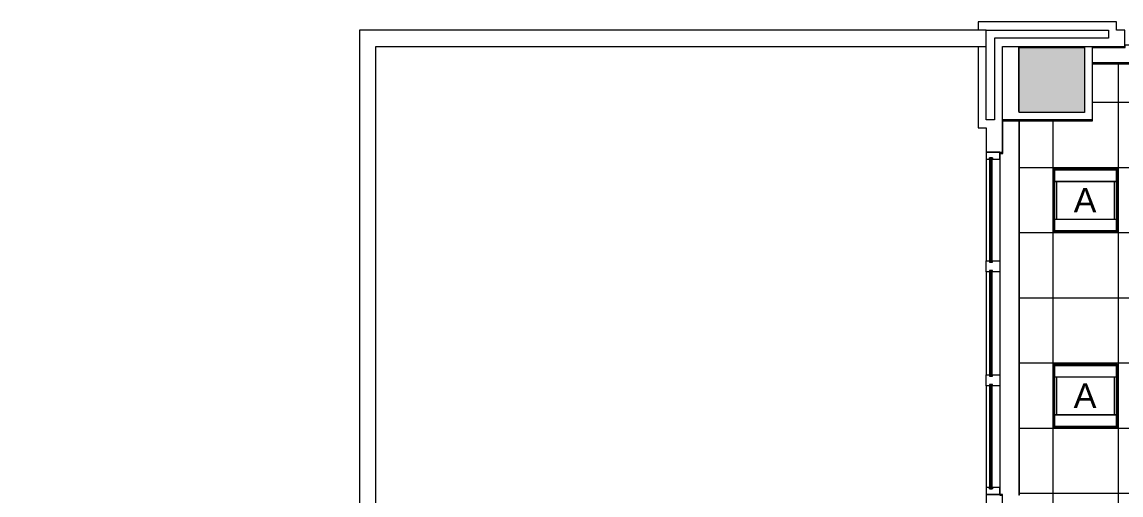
# Model space of a CAD drawing. Header units: inches. Extents: x -1206 to 1060, y -822 to 854.
# Drawn here: x -1163.1 to -758.4, y 679.5 to 853.7 of the extents above; entities that cross this region are included whole.
import ezdxf

# ---------------------------------------------------------------- set-up
doc = ezdxf.new("R2010")
doc.units = ezdxf.units.IN
doc.header["$MEASUREMENT"] = 0
doc.linetypes.add('X1$0$IMPORT-2DASHES', pattern=[163.199999, 71.999999, -24, 9.6, -24, 9.6, -24])
for name, color, linetype, lineweight in [('X1$0$18_0109_REV_dwg _7_', 8, 'Continuous', 9), ('X1$0$A-Anno-Revs-FinF', 7, 'Continuous', 9), ('X1$0$A-CLNG', 13, 'Continuous', 13), ('X1$0$A-CLNG-PATT', 13, 'Continuous', 13), ('X1$0$A-WALL', 113, 'Continuous', 13), ('X1$0$ArchiCAD Windows_Pen_No__4', 7, 'Continuous', 9), ('X1$0$BB Columns_Pen_No__3', 250, 'Continuous', 20), ('X1$0$BB Columns_Pen_No__7', 250, 'Continuous', 20), ('X1$0$BB Shell_Pen_No__100', 250, 'Continuous', 20), ('X1$0$BB Shell_Pen_No__95', 250, 'Continuous', 20), ('X1$0$E-LITE-EQPM', 33, 'Continuous', 9), ('X1$0$E-LITE-EQPM-IDEN', 33, 'Continuous', 9), ('X1$0$GLZ_GLAZING', 7, 'Continuous', 9), ('X1$0$S-COLS', 52, 'Continuous', 9)]:
    doc.layers.add(name, color=color, linetype=linetype, lineweight=lineweight)
doc.styles.add('X1$0$Arial', font='arial.ttf', dxfattribs={"height": 9})

# ---------------------------------------------------------------- blocks, each defined once
blk = doc.blocks.new('X1$0$Walls 1 - Walls 1-5280580-FIRST FLOOR RCP')
at = {"layer": 'X1$0$A-WALL', "lineweight": 9}
for p, q in [((-768.93, 838.31), (-768.93, 844.31)), ((-768.93, 844.31), (-756.93, 844.31)), ((-756.93, 844.31), (-756.93, 845.31)), ((-756.93, 845.31), (-630.93, 845.31)), ((-630.93, 845.31), (-630.93, 844.31)), ((-630.93, 844.31), (-618.93, 844.31)), ((-618.93, 844.31), (-618.93, 838.31)), ((-618.93, 838.31), (-768.93, 838.31))]:
    blk.add_line(p, q, dxfattribs=at)
blk = doc.blocks.new('X1$0$Walls 2 - Walls 1-5280805-FIRST FLOOR RCP')
at = {"layer": 'X1$0$A-WALL', "lineweight": 9}
for p, q in [((-755.61, 844.31), (-755.61, 845.31)), ((-755.61, 845.31), (-629.61, 845.31)), ((-629.61, 845.31), (-629.61, 844.31)), ((-629.61, 844.31), (-617.61, 844.31)), ((-617.61, 844.31), (-617.61, 838.31)), ((-755.45, 838.31), (-755.45, 838.41)), ((-617.61, 838.31), (-755.45, 838.31))]:
    blk.add_line(p, q, dxfattribs=at)
blk = doc.blocks.new('X1$0$18_0109_REV_dwg _7__window-fixed-5632552-FIRST FLOOR RCP')
at = {"layer": 'X1$0$ArchiCAD Windows_Pen_No__4', "color": 253, "linetype": 'X1$0$IMPORT-2DASHES'}
for p, q in [((-6723.6, 3788.31), (-6761.1, 3788.31)), ((-6681.6, 3788.31), (-6719.6, 3788.31)), ((-6640.1, 3788.31), (-6677.6, 3788.31)), ((-6723.6, 3783.31), (-6761.1, 3783.31)), ((-6681.6, 3783.31), (-6719.6, 3783.31)), ((-6640.09, 3783.31), (-6677.6, 3783.31))]:
    blk.add_line(p, q, dxfattribs=at)
at = {"layer": 'X1$0$ArchiCAD Windows_Pen_No__4', "color": 253, "flags": 128}
for points in [[(-6723.17, 3788.31), (-6721.6, 3788.31), (-6720.02, 3788.31)], [(-6681.17, 3788.31), (-6679.6, 3788.31), (-6678.02, 3788.31)]]:
    blk.add_lwpolyline(points, dxfattribs=at)
at = {"layer": 'X1$0$GLZ_GLAZING', "color": 253}
for p, q in [((-6723.1, 3786.81), (-6761.6, 3786.81)), ((-6761.6, 3786.32), (-6723.1, 3786.32)), ((-6681.1, 3786.81), (-6720.1, 3786.81)), ((-6720.1, 3786.32), (-6681.1, 3786.32)), ((-6639.59, 3786.81), (-6678.1, 3786.81)), ((-6678.1, 3786.32), (-6639.6, 3786.32))]:
    blk.add_line(p, q, dxfattribs=at)
at = {"layer": 'X1$0$GLZ_GLAZING', "color": 253, "flags": 128}
for points in [[(-6763.6, 3783.31), (-6761.1, 3783.31), (-6761.1, 3786.06), (-6761.6, 3786.06), (-6761.6, 3787.06), (-6761.1, 3787.06), (-6761.1, 3788.31), (-6763.6, 3788.31), (-6763.6, 3787.06), (-6763.6, 3786.06)], [(-6719.6, 3783.31), (-6723.6, 3783.31), (-6723.6, 3786.06), (-6723.1, 3786.06), (-6723.1, 3787.06), (-6723.6, 3787.06), (-6723.6, 3788.31), (-6719.6, 3788.31), (-6719.6, 3787.06), (-6720.1, 3787.06), (-6720.1, 3786.06), (-6719.6, 3786.06)], [(-6677.6, 3783.31), (-6681.6, 3783.31), (-6681.6, 3786.06), (-6681.1, 3786.06), (-6681.1, 3787.06), (-6681.6, 3787.06), (-6681.6, 3788.31), (-6677.6, 3788.31), (-6677.6, 3787.06), (-6678.1, 3787.06), (-6678.1, 3786.06), (-6677.6, 3786.06)], [(-6637.6, 3783.31), (-6637.6, 3788.31), (-6640.1, 3788.31), (-6640.09, 3787.06), (-6639.59, 3787.06), (-6639.59, 3786.06), (-6640.09, 3786.06), (-6640.09, 3783.31)], [(-6681.1, 3786.06), (-6681.1, 3787.06), (-6720.1, 3787.06), (-6720.1, 3786.07), (-6681.59, 3786.07)]]:
    blk.add_lwpolyline(points, close=True, dxfattribs=at)
for points in [[(-6723.1, 3786.06), (-6723.1, 3787.06), (-6761.6, 3787.06), (-6761.6, 3786.07), (-6723.1, 3786.07)], [(-6639.59, 3786.06), (-6639.59, 3787.06), (-6678.1, 3787.06), (-6678.1, 3786.07), (-6639.59, 3786.07)]]:
    blk.add_lwpolyline(points, dxfattribs=at)
blk = doc.blocks.new('X1$0$18_0109_REV_dwg _7_-5631515-FIRST FLOOR RCP')
at = {"layer": 'X1$0$A-Anno-Revs-FinF', "color": 253}
for p, q in [((-6985.69, 3761.32), (-7135.69, 3761.32)), ((-7162.69, 3740.32), (-7162.69, 3602.07))]:
    blk.add_line(p, q, dxfattribs=at)
at = {"layer": 'X1$0$BB Columns_Pen_No__3', "color": 9, "flags": 128}
blk.add_lwpolyline([(-7135.69, 3767.32), (-7135.69, 3740.32), (-7168.69, 3740.32)], dxfattribs=at)
at = {"layer": 'X1$0$BB Columns_Pen_No__7', "color": 9, "flags": 128}
for points in [[(-7162.69, 3767.32), (-7138.69, 3767.32), (-7138.69, 3766.91)], [(-7162.56, 3743.32), (-7162.69, 3743.32), (-7162.69, 3767.32)]]:
    blk.add_lwpolyline(points, dxfattribs=at)
at = {"layer": 'X1$0$BB Shell_Pen_No__100', "color": 9, "flags": 128}
for points in [[(-7126.69, 3773.32), (-7126.69, 3776.32), (-7177.69, 3776.32), (-7177.69, 3773.32)], [(-7177.69, 3767.32), (-7177.69, 3740.32), (-7177.69, 3737.32), (-7174.69, 3737.32), (-7174.69, 3728.32), (-7168.69, 3728.32), (-7168.69, 3767.32), (-7123.69, 3767.32), (-7123.69, 3773.32), (-7126.69, 3773.32)], [(-7168.69, 3590.32), (-7168.69, 3602.32), (-7174.69, 3602.32), (-7174.69, 3590.32)]]:
    blk.add_lwpolyline(points, dxfattribs=at)
blk.add_lwpolyline([(-7171.69, 3740.32), (-7174.69, 3740.32), (-7174.69, 3773.32), (-7129.69, 3773.32), (-7129.69, 3770.32), (-7171.69, 3770.32)], close=True, dxfattribs=at)
at = {"layer": 'X1$0$BB Shell_Pen_No__95', "color": 9, "flags": 128}
for points in [[(-7174.69, 3773.32), (-7177.69, 3773.32), (-7405.44, 3773.32), (-7405.44, 3531.32), (-7529.69, 3531.32), (-7529.69, 3412.32), (-7529.69, 3409.32)], [(-7523.69, 3409.32), (-7523.69, 3412.32), (-7523.69, 3525.32), (-7399.44, 3525.32), (-7399.44, 3767.32), (-7177.69, 3767.32), (-7174.69, 3767.32)]]:
    blk.add_lwpolyline(points, dxfattribs=at)
at = {"rotation": 90}
blk.add_blockref('X1$0$18_0109_REV_dwg _7__window-fixed-5632552-FIRST FLOOR RCP', (-3386.38, 10365.91), dxfattribs=at)
blk = doc.blocks.new('X1$0$L-Recessed-Axis-Duo - 2 x 2-4559999-FIRST FLOOR RCP')
at = {"layer": 'X1$0$E-LITE-EQPM'}
for p, q in [((-11.7, 11.7), (-11.7, -11.7)), ((11.7, 11.7), (-11.7, 11.7)), ((-11.37, 11.26), (-11.37, 11.27)), ((-11.37, 11.14), (-11.37, 11.26)), ((-11.37, 11.14), (11.38, 11.14)), ((11.32, 11.32), (-11.32, 11.32)), ((-11.32, 11.32), (-11.32, -11.32)), ((11.32, -11.32), (11.32, 11.32)), ((11.38, 11.27), (11.38, 11.26)), ((11.38, 11.26), (11.38, 11.14)), ((11.7, -11.7), (11.7, 11.7)), ((-11.32, 7.03), (11.32, 7.03)), ((-11.32, 7.02), (11.32, 7.02)), ((-11.32, 6.85), (11.32, 6.85)), ((-10.57, 6.86), (-10.57, -6.86)), ((10.57, -6.86), (10.57, 6.86)), ((11.32, -6.85), (-11.32, -6.85)), ((-11.32, -7.02), (11.32, -7.02)), ((-11.32, -7.03), (11.32, -7.03)), ((-11.7, -11.7), (11.7, -11.7)), ((-11.37, -11.26), (-11.37, -11.14)), ((-11.37, -11.14), (11.38, -11.14)), ((-11.37, -11.27), (-11.37, -11.26)), ((-11.32, -11.32), (11.32, -11.32)), ((11.38, -11.14), (11.38, -11.26)), ((11.38, -11.26), (11.38, -11.27))]:
    blk.add_line(p, q, dxfattribs=at)
for points, knots in [([(-11.64, 11.64), (-11.65, 11.65), (-11.65, 11.65), (-11.66, 11.66), (-11.67, 11.67), (-11.68, 11.68), (-11.68, 11.68), (-11.69, 11.69), (-11.69, 11.69), (-11.7, 11.7), (-11.7, 11.7), (-11.7, 11.7), (-11.7, 11.7)], [0, 0, 0, 0, 0.166667, 0.25, 0.333333, 0.416667, 0.5, 0.583333, 0.666667, 0.75, 0.833333, 1, 1, 1, 1]), ([(11.64, 11.64), (11.65, 11.65), (11.65, 11.65), (11.66, 11.66), (11.67, 11.67), (11.68, 11.68), (11.68, 11.68), (11.69, 11.69), (11.69, 11.69), (11.7, 11.7), (11.7, 11.7), (11.7, 11.7), (11.7, 11.7)], [0, 0, 0, 0, 0.166667, 0.25, 0.333333, 0.416667, 0.5, 0.583333, 0.666667, 0.75, 0.833333, 1, 1, 1, 1]), ([(-11.7, -11.7), (-11.7, -11.7), (-11.7, -11.7), (-11.7, -11.7), (-11.69, -11.69), (-11.69, -11.69), (-11.68, -11.68), (-11.68, -11.68), (-11.67, -11.67), (-11.66, -11.66), (-11.65, -11.65), (-11.65, -11.65), (-11.64, -11.64)], [-1, -1, -1, -1, -0.833333, -0.75, -0.666667, -0.583333, -0.5, -0.416667, -0.333333, -0.25, -0.166667, 0, 0, 0, 0]), ([(11.64, -11.64), (11.65, -11.65), (11.65, -11.65), (11.66, -11.66), (11.67, -11.67), (11.68, -11.68), (11.68, -11.68), (11.69, -11.69), (11.69, -11.69), (11.7, -11.7), (11.7, -11.7), (11.7, -11.7), (11.7, -11.7)], [0, 0, 0, 0, 0.166667, 0.25, 0.333333, 0.416667, 0.5, 0.583333, 0.666667, 0.75, 0.833333, 1, 1, 1, 1])]:
    blk.add_open_spline(points, degree=3, knots=knots, dxfattribs=at)
blk = doc.blocks.new('X1$0$L-Recessed-Axis-Duo - 2 x 2-5551490-FIRST FLOOR RCP')
at = {"layer": 'X1$0$E-LITE-EQPM'}
for p, q in [((-11.7, 11.7), (-11.7, -11.7)), ((11.7, 11.7), (-11.7, 11.7)), ((-11.37, 11.26), (-11.37, 11.27)), ((-11.37, 11.14), (-11.37, 11.26)), ((11.38, 11.14), (-11.37, 11.14)), ((-11.32, 11.32), (-11.32, -11.32)), ((11.32, 11.32), (-11.32, 11.32)), ((11.32, -11.32), (11.32, 11.32)), ((11.38, 11.27), (11.38, 11.26)), ((11.38, 11.26), (11.38, 11.14)), ((11.7, -11.7), (11.7, 11.7)), ((11.32, 7.03), (-11.32, 7.03)), ((11.32, 7.02), (-11.32, 7.02)), ((-11.32, 6.85), (11.32, 6.85)), ((-10.57, 6.86), (-10.57, -6.86)), ((10.57, -6.86), (10.57, 6.86)), ((11.32, -6.85), (-11.32, -6.85)), ((11.32, -7.02), (-11.32, -7.02)), ((11.32, -7.03), (-11.32, -7.03)), ((-11.7, -11.7), (11.7, -11.7)), ((-11.37, -11.26), (-11.37, -11.14)), ((11.38, -11.14), (-11.37, -11.14)), ((-11.37, -11.27), (-11.37, -11.26)), ((-11.32, -11.32), (11.32, -11.32)), ((11.38, -11.14), (11.38, -11.26)), ((11.38, -11.26), (11.38, -11.27))]:
    blk.add_line(p, q, dxfattribs=at)
for points, knots in [([(-11.64, 11.64), (-11.65, 11.65), (-11.65, 11.65), (-11.66, 11.66), (-11.67, 11.67), (-11.68, 11.68), (-11.68, 11.68), (-11.69, 11.69), (-11.69, 11.69), (-11.7, 11.7), (-11.7, 11.7), (-11.7, 11.7), (-11.7, 11.7)], [-1, -1, -1, -1, -0.833333, -0.75, -0.666667, -0.583333, -0.5, -0.416667, -0.333333, -0.25, -0.166667, 0, 0, 0, 0]), ([(11.7, 11.7), (11.7, 11.7), (11.7, 11.7), (11.7, 11.7), (11.69, 11.69), (11.69, 11.69), (11.68, 11.68), (11.68, 11.68), (11.67, 11.67), (11.66, 11.66), (11.65, 11.65), (11.65, 11.65), (11.64, 11.64)], [0, 0, 0, 0, 0.166667, 0.25, 0.333333, 0.416667, 0.5, 0.583333, 0.666667, 0.75, 0.833333, 1, 1, 1, 1]), ([(-11.7, -11.7), (-11.7, -11.7), (-11.7, -11.7), (-11.7, -11.7), (-11.69, -11.69), (-11.69, -11.69), (-11.68, -11.68), (-11.68, -11.68), (-11.67, -11.67), (-11.66, -11.66), (-11.65, -11.65), (-11.65, -11.65), (-11.64, -11.64)], [0, 0, 0, 0, 0.166667, 0.25, 0.333333, 0.416667, 0.5, 0.583333, 0.666667, 0.75, 0.833333, 1, 1, 1, 1]), ([(11.7, -11.7), (11.7, -11.7), (11.7, -11.7), (11.7, -11.7), (11.69, -11.69), (11.69, -11.69), (11.68, -11.68), (11.68, -11.68), (11.67, -11.67), (11.66, -11.66), (11.65, -11.65), (11.65, -11.65), (11.64, -11.64)], [0, 0, 0, 0, 0.166667, 0.25, 0.333333, 0.416667, 0.5, 0.583333, 0.666667, 0.75, 0.833333, 1, 1, 1, 1])]:
    blk.add_open_spline(points, degree=3, knots=knots, dxfattribs=at)
blk = doc.blocks.new('X1$0$Concrete-Rectangular-Column - 24 X 24-V32-FIRST FLOOR RCP')
at = {"layer": 'X1$0$S-COLS'}
blk.add_hatch(color=7, dxfattribs=at).paths.add_polyline_path([(12, -12), (12, 12), (-12, 12), (-12, -12), (-7.08, -12)], flags=0)
at = {"layer": 'X1$0$S-COLS', "color": 8, "lineweight": 20}
for p, q in [((-12, 12), (12, 12)), ((-12, -12), (-12, 12)), ((12, 12), (12, -12)), ((12, -12), (-12, -12))]:
    blk.add_line(p, q, dxfattribs=at)
blk = doc.blocks.new('X1')
at = {"layer": 'X1$0$A-CLNG-PATT'}
h = blk.add_hatch(dxfattribs=at)
h.set_pattern_fill('FP1_5', color=256, style=0, pattern_type=2)
h.set_pattern_definition([(90, (-735.416, 728.108), (24, -1e-15), []), (0, (-735.416, 728.108), (0, -24), [])])
h.paths.add_polyline_path([(-690, 666.28), (-674.72, 666.28), (-674.72, 838.31), (-768.93, 838.31), (-768.93, 817.31), (-795.93, 817.31), (-795.93, 679.47), (-796.03, 679.47), (-796.03, 666.28), (-732.18, 666.28)], flags=0)
h.paths.add_polyline_path([(-690, 704.28), (-711.12, 704.28), (-711.12, 727.68), (-687.72, 727.68), (-687.72, 704.28)], flags=0)
h.paths.add_polyline_path([(-775.18, 704.28), (-783.22, 704.28), (-783.22, 727.68), (-759.82, 727.68), (-759.82, 704.28), (-769.85, 704.28)], flags=0)
h.paths.add_polyline_path([(-690, 776.28), (-711.12, 776.28), (-711.12, 799.68), (-687.72, 799.68), (-687.72, 776.28)], flags=0)
h.paths.add_polyline_path([(-764.53, 776.28), (-783.22, 776.28), (-783.22, 799.68), (-759.82, 799.68), (-759.82, 776.28)], flags=0)
at = {"layer": 'X1$0$A-CLNG'}
for p, q in [((-768.93, 838.31), (-674.72, 838.31)), ((-768.93, 817.31), (-768.93, 838.31)), ((-795.93, 679.47), (-795.93, 817.31)), ((-795.93, 817.31), (-768.93, 817.31)), ((-759.82, 799.68), (-783.22, 799.68)), ((-783.22, 799.68), (-783.22, 776.28)), ((-759.82, 776.28), (-759.82, 799.68)), ((-783.22, 776.28), (-759.82, 776.28)), ((-759.82, 727.68), (-783.22, 727.68)), ((-783.22, 727.68), (-783.22, 704.28)), ((-759.82, 704.28), (-759.82, 727.68)), ((-783.22, 704.28), (-759.82, 704.28))]:
    blk.add_line(p, q, dxfattribs=at)
at = {"layer": 'X1$0$18_0109_REV_dwg _7_', "color": 253}
blk.add_blockref('X1$0$18_0109_REV_dwg _7_-5631515-FIRST FLOOR RCP', (6366.63, -2922.6), dxfattribs=at)
at = {"layer": 'X1$0$A-WALL', "lineweight": 9}
blk.add_blockref('X1$0$Walls 1 - Walls 1-5280580-FIRST FLOOR RCP', (0, 0), dxfattribs=at)
at = {"layer": 'X1$0$A-WALL', "lineweight": 9, "rotation": 89.9999999999999}
blk.add_blockref('X1$0$Walls 2 - Walls 1-5280805-FIRST FLOOR RCP', (42.38, 1434.92), dxfattribs=at)
at = {"layer": 'X1$0$E-LITE-EQPM', "extrusion": (0, 0, -1), "rotation": 180}
for name, p in [('X1$0$L-Recessed-Axis-Duo - 2 x 2-5551490-FIRST FLOOR RCP', (771.52, 787.98)), ('X1$0$L-Recessed-Axis-Duo - 2 x 2-4559999-FIRST FLOOR RCP', (771.52, 715.98))]:
    blk.add_blockref(name, p, dxfattribs=at)
at = {"layer": 'X1$0$S-COLS'}
blk.add_blockref('X1$0$Concrete-Rectangular-Column - 24 X 24-V32-FIRST FLOOR RCP', (-783.93, 832.31), dxfattribs=at)
at = {"layer": 'X1$0$E-LITE-EQPM-IDEN', "char_height": 9, "width": 10.302, "attachment_point": 1, "style": 'X1$0$Arial'}
for insert in [(-775.87, 792.57), (-775.87, 720.57)]:
    blk.add_mtext('A', dxfattribs=dict(at, insert=insert))

msp = doc.modelspace()

# ---------------------------------------------------------------- block references
at = {"color": 253}
msp.add_blockref('X1', (0, 0), dxfattribs=at)

doc.saveas('drawing.dxf')
